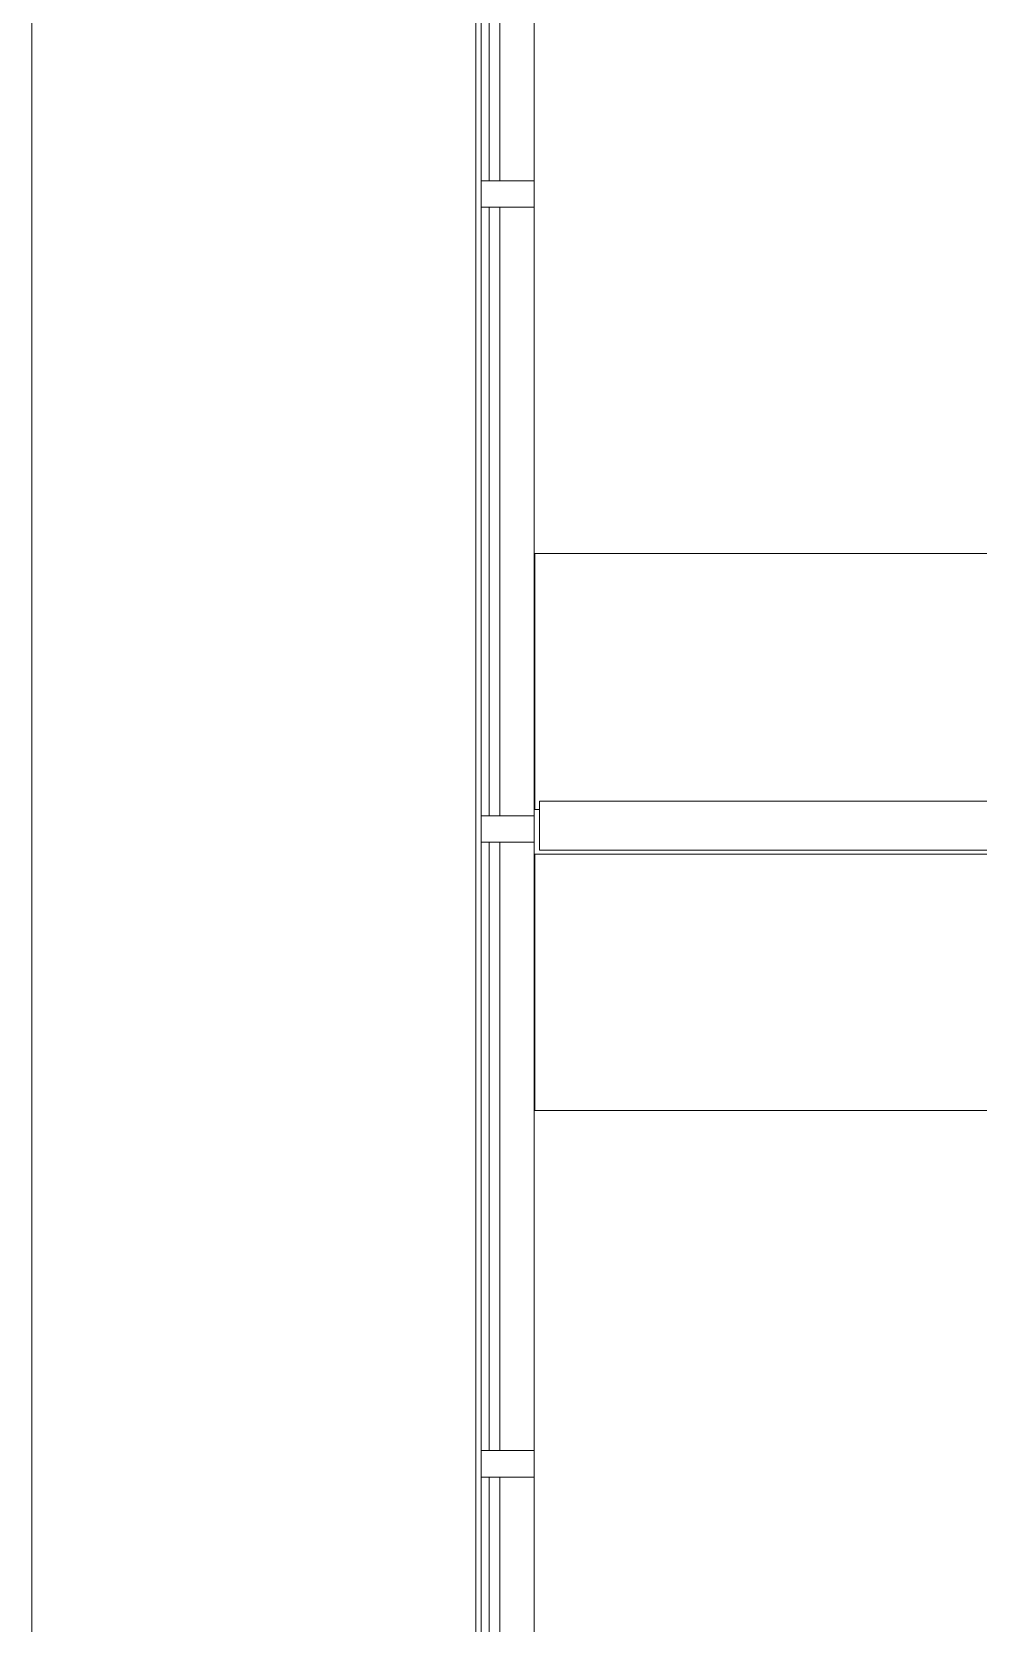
# Model space of a CAD drawing. Header units: inches. Extents: x -326 to 986, y -79 to 1436.
# Drawn here: x -272.6 to -183.1, y 511.5 to 661.9 of the extents above; entities that cross this region are included whole.
import ezdxf

# ---------------------------------------------------------------- set-up
doc = ezdxf.new("R2010")
doc.units = ezdxf.units.IN
doc.header["$LTSCALE"] = 48
doc.header["$MEASUREMENT"] = 0
for name, color, linetype, lineweight in [('A-GENM', 8, 'Continuous', 9), ('A-GLAZ-CURT', 8, 'Continuous', 9), ('A-GLAZ-CWMG', 8, 'Continuous', 9), ('A-WALL', 8, 'Continuous', 13), ('I-FURN', 47, 'Continuous', 9)]:
    doc.layers.add(name, color=color, linetype=linetype, lineweight=lineweight)

# ---------------------------------------------------------------- blocks, each defined once
blk = doc.blocks.new('System Panel - Glazed - Offset-8500634-Level XX  POWER _ SIGNAL NEW')
at = {"layer": 'A-GLAZ-CURT'}
for p, q in [((28.75, 1.75), (-28.75, 1.75)), ((-28.75, 1.75), (-28.75, 0.75)), ((28.75, 0.75), (28.75, 1.75)), ((-28.75, 0.75), (28.75, 0.75))]:
    blk.add_line(p, q, dxfattribs=at)
blk = doc.blocks.new('Rectangular Mullion - 2_5_ x 5_ rectangular-V7-Level XX  POWER _ SIGNAL NEW')
at = {"layer": 'A-GLAZ-CWMG'}
for p, q in [((496.64, -13.97), (554.14, -13.97)), ((496.64, -18.97), (554.14, -18.97))]:
    blk.add_line(p, q, dxfattribs=at)
blk = doc.blocks.new('Rectangular Mullion - 2_5_ x 5_ rectangular-8463284-Level XX  POWER _ SIGNAL NEW')
at = {"layer": 'A-GLAZ-CWMG'}
for p, q in [((-1.25, 2.5), (1.25, 2.5)), ((-1.25, -2.5), (-1.25, 2.5)), ((1.25, 2.5), (1.25, -2.5)), ((1.25, -2.5), (-1.25, -2.5))]:
    blk.add_line(p, q, dxfattribs=at)
blk = doc.blocks.new('Furniture 5 - Furniture 2-8662425-Level XX  POWER _ SIGNAL NEW')
at = {"layer": 'I-FURN'}
for p, q in [((-225.03, 584.15), (-225.03, 559.93)), ((-121.86, 584.15), (-225.03, 584.15)), ((-225.03, 584.15), (-121.86, 584.15)), ((-225.03, 559.93), (-225.03, 584.15)), ((-121.86, 568.15), (-121.86, 584.15)), ((-121.86, 584.15), (-121.86, 568.15)), ((-123.03, 510.99), (-123.03, 568.15)), ((-123.03, 568.15), (-121.86, 568.15)), ((-121.86, 568.15), (-123.03, 568.15)), ((-123.03, 568.15), (-123.03, 510.99)), ((-225.03, 559.93), (-153.03, 559.93)), ((-153.03, 559.93), (-225.03, 559.93)), ((-153.03, 559.93), (-153.03, 510.99)), ((-153.03, 510.99), (-153.03, 559.93)), ((-153.03, 510.99), (-123.03, 510.99)), ((-123.03, 510.99), (-153.03, 510.99))]:
    blk.add_line(p, q, dxfattribs=at)
blk = doc.blocks.new('Furniture 6 - Furniture 2-8662444-Level XX  POWER _ SIGNAL NEW')
at = {"layer": 'I-FURN'}
for p, q in [((-123.03, 661.51), (-153.03, 661.51)), ((-153.03, 661.51), (-153.03, 612.57)), ((-153.03, 612.57), (-153.03, 661.51)), ((-153.03, 661.51), (-123.03, 661.51)), ((-123.03, 604.36), (-123.03, 661.51)), ((-123.03, 661.51), (-123.03, 604.36)), ((-153.03, 612.57), (-225.03, 612.57)), ((-225.03, 612.57), (-225.03, 588.36)), ((-225.03, 588.36), (-225.03, 612.57)), ((-225.03, 612.57), (-153.03, 612.57)), ((-121.86, 604.36), (-123.03, 604.36)), ((-123.03, 604.36), (-121.86, 604.36)), ((-121.86, 589.15), (-121.86, 604.36)), ((-121.86, 604.36), (-121.86, 589.15)), ((-225.03, 588.36), (-224.61, 588.36)), ((-224.61, 588.36), (-225.03, 588.36))]:
    blk.add_line(p, q, dxfattribs=at)
blk = doc.blocks.new('Generic Models 1 - Generic Models 5-8667745-Level XX  POWER _ SIGNAL NEW')
at = {"layer": 'A-GENM'}
for p, q in [((2473.15, 797.5), (2473.15, -428.5)), ((2515.15, -386.5), (2515.15, 755.58))]:
    blk.add_line(p, q, dxfattribs=at)

msp = doc.modelspace()

# ---------------------------------------------------------------- linework, layer by layer
at = {"layer": 'A-WALL'}
for p, q in [((-83.48, 589.15), (-224.61, 589.15)), ((-224.61, 589.15), (-224.61, 584.52)), ((-224.61, 584.52), (-83.48, 584.52))]:
    msp.add_line(p, q, dxfattribs=at)

# ---------------------------------------------------------------- block references
at = {"layer": 'A-GENM'}
msp.add_blockref('Generic Models 1 - Generic Models 5-8667745-Level XX  POWER _ SIGNAL NEW', (-2745.76, 367.03), dxfattribs=at)
at = {"layer": 'A-GLAZ-CURT', "rotation": 89.99999999999993}
for p in [(-227.61, 676.53), (-227.61, 616.53), (-227.61, 556.53), (-227.61, 496.53)]:
    msp.add_blockref('System Panel - Glazed - Offset-8500634-Level XX  POWER _ SIGNAL NEW', p, dxfattribs=at)
at = {"layer": 'A-GLAZ-CWMG', "rotation": 270.0000000000001}
for p in [(-211.14, 1201.92), (-211.14, 1141.92), (-211.14, 1081.92), (-211.14, 1021.92)]:
    msp.add_blockref('Rectangular Mullion - 2_5_ x 5_ rectangular-V7-Level XX  POWER _ SIGNAL NEW', p, dxfattribs=at)
at = {"layer": 'A-GLAZ-CWMG', "extrusion": (0, 0, -1), "rotation": 90.00000000000007}
for p in [(227.61, 646.53), (227.61, 586.53), (227.61, 526.53)]:
    msp.add_blockref('Rectangular Mullion - 2_5_ x 5_ rectangular-8463284-Level XX  POWER _ SIGNAL NEW', p, dxfattribs=at)
at = {"layer": 'I-FURN'}
for name in ['Furniture 6 - Furniture 2-8662444-Level XX  POWER _ SIGNAL NEW', 'Furniture 5 - Furniture 2-8662425-Level XX  POWER _ SIGNAL NEW']:
    msp.add_blockref(name, (0, 0), dxfattribs=at)

doc.saveas('drawing.dxf')
